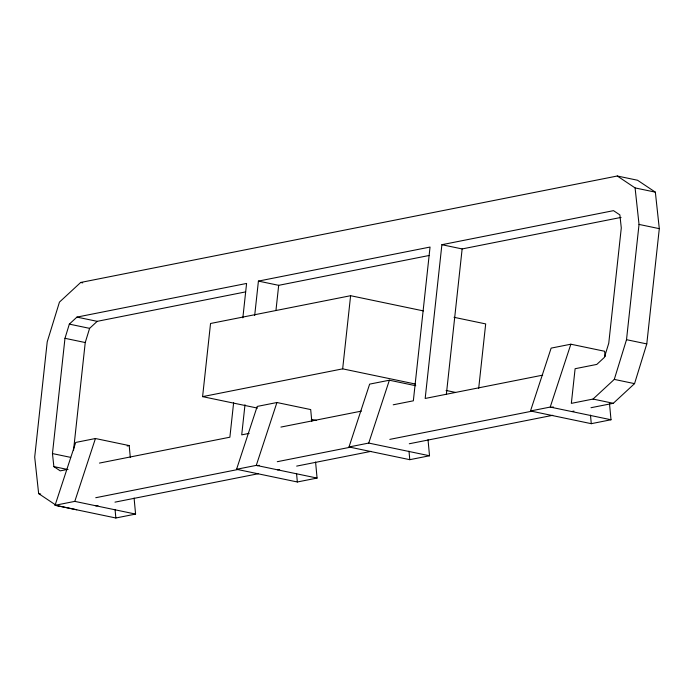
<?xml version="1.0" encoding="UTF-8"?>
<svg xmlns="http://www.w3.org/2000/svg" width="694" height="694" viewBox="0 0 694 694"><rect width="100%" height="100%" fill="white"/><g stroke="black" fill="none" stroke-linecap="round" stroke-linejoin="round"><path stroke-width="1.04" d="M66.589 469.595L60.231 470.862L53.863 466.611L52.458 453.572L64.976 338.308L69.339 324.124L76.93 317.106L246.587 283.447L242.848 317.852M73.538 450.259L85.241 342.541L89.604 328.357L97.195 321.339L245.641 291.888M257.474 408.098L202.596 396.638L210.542 323.491L350.609 295.705L423.427 310.912M233.618 402.798L229.879 437.203L99.459 463.08M244.991 404.749L241.72 434.86L249.137 433.386M254.681 315.51L258.42 281.096L430.046 247.055L413.346 400.811L393.212 404.802M275.995 310.062L278.684 285.329L429.118 255.487M202.596 396.638L342.663 368.852L350.609 295.705M76.722 509.743L56.466 505.51L38.647 493.599L34.7 457.094L47.218 341.83L59.45 302.116L80.695 282.458L617.278 176.007L637.534 180.24L655.353 192.151L659.3 228.656L646.782 343.92L634.55 383.635L613.305 403.292L593.04 399.059L571.344 403.361L575.109 368.714L596.805 364.411L604.396 357.393L608.759 343.209L621.286 227.944L619.872 214.906L613.513 210.655L441.887 244.704L425.179 398.46L542.682 375.15M446.381 394.088L462.143 248.938L621.061 217.413M478.678 388.458L485.687 323.916L454.032 317.305M593.04 399.059L614.285 379.401L626.517 339.687L639.035 224.422L635.088 187.918L617.278 176.007M134.089 498.023L135.582 514.081L115.855 517.993L55.069 505.293L75.707 442.442L95.434 438.521L129.205 445.583L130.298 457.355M55.069 505.293L74.796 501.38L95.434 438.521M315.579 462.022L317.071 478.071L297.344 481.983L236.559 469.291L257.196 406.432L276.923 402.52L310.695 409.573L311.797 421.345M236.559 469.291L256.286 465.379L276.923 402.52M428.024 439.71L429.517 455.767L409.79 459.68L349.004 446.979L369.642 384.129L389.369 380.217L415.758 385.725M349.004 446.979L368.731 443.067L389.369 380.217M609.514 403.708L611.006 419.757L591.279 423.678L530.494 410.978L551.131 348.119L570.858 344.207L604.63 351.259L605.133 356.612M530.494 410.978L550.221 407.066L570.858 344.207M127.132 445.99L129.205 445.583M280.914 427.079L361.435 411.108M95.746 497.719L237.999 469.491M257.11 465.7L259.226 465.284M277.279 461.701L350.531 447.17M389.811 439.38L532.064 411.16M551.175 407.369L553.3 406.944M95.85 505.943L97.975 505.527M114.978 502.152L258.42 473.698M277.548 469.899L279.673 469.482M296.668 466.108L371.047 451.352M409.295 443.761L552.745 415.307M571.865 411.516L573.99 411.091M590.993 407.716L613.305 403.292M635.088 187.918L655.353 192.151M639.035 224.422L659.3 228.656M441.887 244.704L462.143 248.938M626.517 339.687L646.782 343.92M258.42 281.096L278.684 285.329M614.285 379.401L634.55 383.635M80.695 282.458L82.725 282.883M550.221 407.066L611.006 419.757M342.663 368.852L415.48 384.06M446.086 390.453L455.585 392.431M76.93 317.106L97.195 321.339M69.339 324.124L89.604 328.357M64.976 338.308L85.241 342.541M311.294 419.341L316.577 420.443M368.731 443.067L429.517 455.767M256.286 465.379L317.071 478.071M52.458 453.572L70.693 457.381M53.863 466.611L68.047 469.569M38.647 493.599L40.677 494.024M74.796 501.38L135.582 514.081M590.481 415.116L591.279 423.678M408.992 451.117L409.79 459.68M296.546 473.421L297.344 481.983M115.057 509.431L115.855 517.993"/></g></svg>
